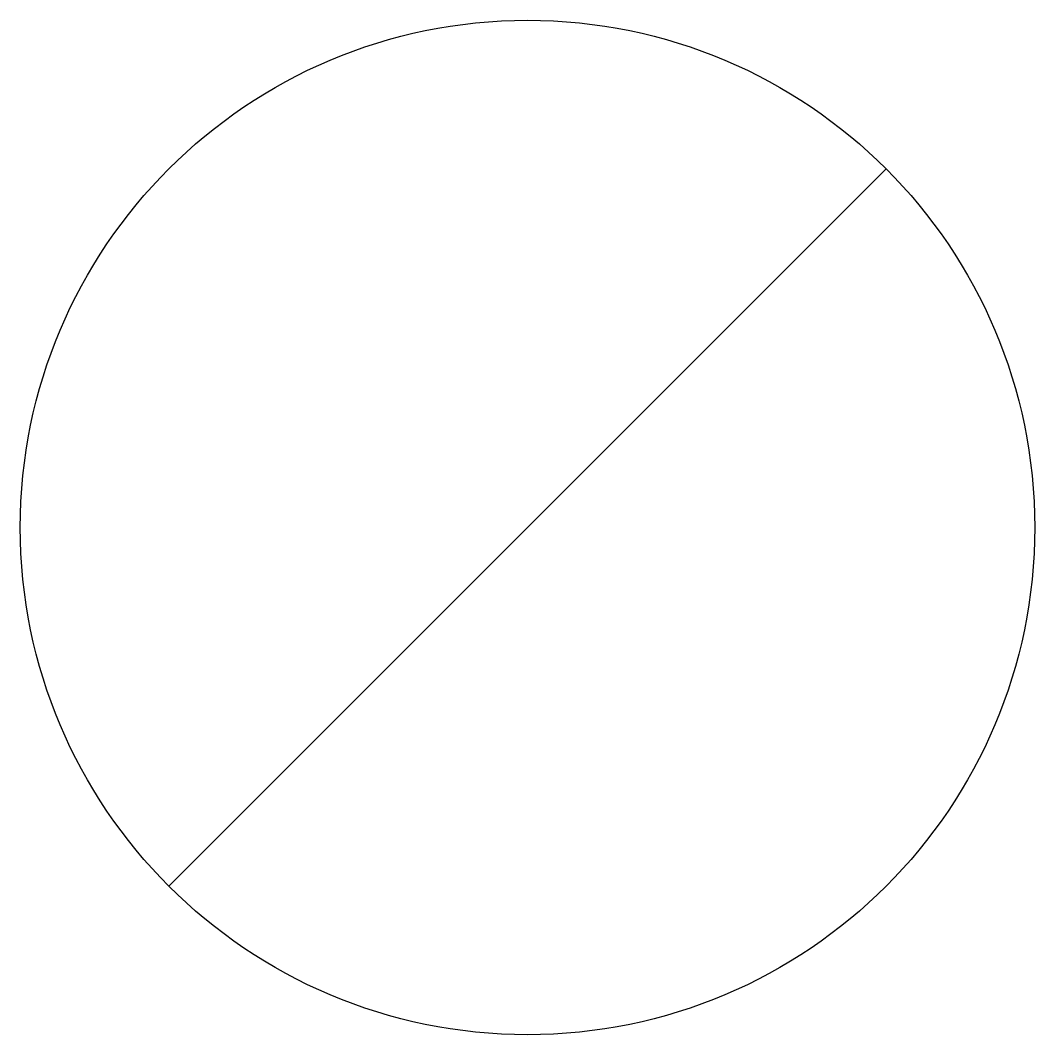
# Model space of a CAD drawing. Header units: metres. Extents: x -2 to 2, y -2 to 2.
import ezdxf

# ---------------------------------------------------------------- set-up
doc = ezdxf.new("R2010")
doc.units = ezdxf.units.M

msp = doc.modelspace()

# ---------------------------------------------------------------- linework, layer by layer
msp.add_line((-1.4142, -1.4142), (1.4142, 1.4142))
msp.add_circle((0, 0), 2)

doc.saveas('drawing.dxf')
